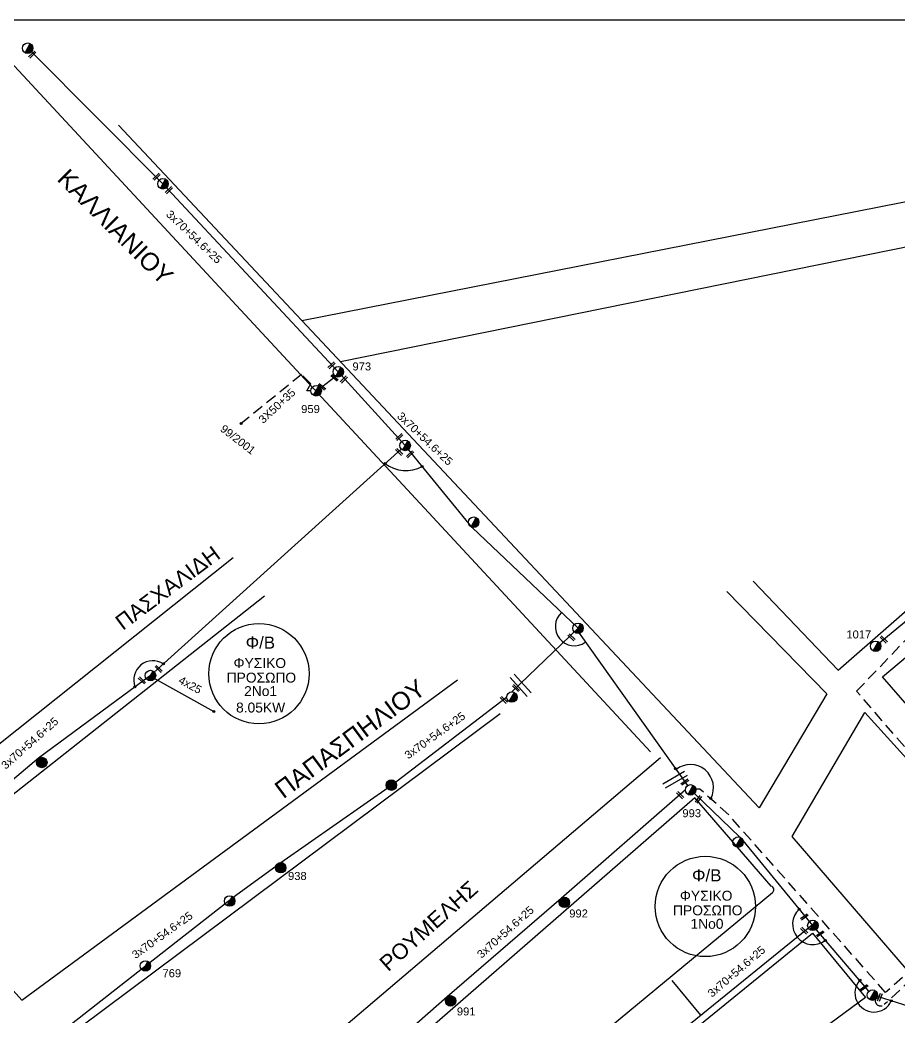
# Model space of a CAD drawing. Header units: millimetres. Extents: x -2449 to 9266, y 48 to 3905.
# Drawn here: x 8177.7 to 8375.5, y 3663.2 to 3887.4 of the extents above; entities that cross this region are included whole.
import ezdxf
from ezdxf.enums import TextEntityAlignment as Align

# ---------------------------------------------------------------- set-up
doc = ezdxf.new("R2010")
doc.units = ezdxf.units.MM
doc.linetypes.add('DASHED', pattern=[19.05, 12.7, -6.35])
for name, color, linetype in [('Άγνωστα', 7, 'Continuous'), ('Επιγραφές - Σχήματα', 7, 'Continuous'), ('Μηχανική τομή', 7, 'Continuous'), ('Στύλος Ξύλινος', 7, 'Continuous'), ('Στύλος Ξύλινος @ 1', 7, 'Continuous'), ('Στύλος ΦΜ', 7, 'Continuous'), ('Στύλος ΦΜ @ 1', 7, 'Continuous'), ('Συνδέσεις', 7, 'Continuous'), ('Συνεστραμμένα ΧΤ   3x70+54.6+25 AL', 7, 'SYN_LINE'), ('Τομή', 7, 'Continuous'), ('Υπόβαθρο ΔΕΗ', 7, 'Continuous'), ('Υπόγεια Καλώδια Δικτύου ΧΤ   .075', 7, 'DASHED')]:
    doc.layers.add(name, color=color, linetype=linetype)
doc.styles.add('ar', font='arial.ttf')
doc.styles.add('arial', font='arial.ttf')
doc.styles.get("Standard").update_dxf_attribs({"font": 'arial.ttf'})
doc.linetypes.add('SYN_LINE', pattern='A,0.5,-0.0001,["/\\/\\/\\/",Standard,S=0.1,R=0,X=0,Y=-0.05],-0.25', length=0.7501)

# ---------------------------------------------------------------- blocks, each defined once
blk = doc.blocks.new('ΥΠΑΡΧΩΝ ΤΣΙΜΕΝΤΕΝΙΟΣ ΣΤΥΛΟΣ')
at = {"layer": 'Στύλος ΦΜ'}
blk.add_hatch(color=7, dxfattribs=at).paths.add_polyline_path([(-1.29, -2.28, 0.574793), (2.62, 0, 0.268822), (1.3, 2.27)])
at = {"layer": 'Στύλος ΦΜ', "color": 7}
blk.add_line((-1.29, -2.28), (1.3, 2.27), dxfattribs=at)
blk.add_circle((0, 0), 2.62, dxfattribs=at)
at = {"layer": 'Στύλος ΦΜ', "flags": 4}
for tag, p in [('ΑΡΙΘΜΟΣ', (-4.68, 8.05)), ('ΤΥΠΟΣ', (-4.91, 3.03))]:
    blk.add_attdef(tag, p, '', height=4, dxfattribs=at)
blk = doc.blocks.new('ΥΠΑΡΧΩΝ ΞΥΛΙΝΟΣ ΣΤΥΛΟΣ')
at = {"layer": 'Στύλος Ξύλινος'}
h = blk.add_hatch(color=7, dxfattribs=at)
h.paths.add_polyline_path([(-2.62, 0, 0.270008), (-1.29, -2.28), (1.3, 2.27, 0.576266)])
h.paths.add_polyline_path([(-1.29, -2.28, 0.574793), (2.62, 0, 0.268822), (1.3, 2.27)])
at = {"layer": 'Στύλος Ξύλινος', "color": 7}
blk.add_line((-1.29, -2.28), (1.3, 2.27), dxfattribs=at)
blk.add_circle((0, 0), 2.62, dxfattribs=at)
at = {"layer": 'Στύλος Ξύλινος', "flags": 4}
for tag, p in [('ΑΡΙΘΜΟΣ', (-4.91, 8.6)), ('ΤΥΠΟΣ', (-4.85, 3.39))]:
    blk.add_attdef(tag, p, '', height=4, dxfattribs=at)
blk = doc.blocks.new('ΤΟΜΗ')
at = {"layer": 'Τομή', "ltscale": 40}
for p, q in [((-5.68, 0), (5.68, 0)), ((5.68, -2.33), (-5.68, -2.33))]:
    blk.add_line(p, q, dxfattribs=at)
blk = doc.blocks.new('_ΣΥΝΔΕΣΗ')
at = {"layer": 'Συνδέσεις', "linetype": 'SYN_LINE', "ltscale": 40}
blk.add_hatch(color=256, dxfattribs=at).paths.add_polyline_path([(0.5, -0.01, 1), (-0.5, -0.01, 1)])
at = {"layer": 'Συνδέσεις'}
blk.add_circle((0, -0.01), 0.5, dxfattribs=at)
blk = doc.blocks.new('ΜΗΧΑΝΙΚΗ ΤΟΜΗ')
at = {"layer": 'Μηχανική τομή', "ltscale": 40}
for p, q in [((-1.89, 0.78), (1.89, 0.78)), ((1.89, 0), (-1.89, 0))]:
    blk.add_line(p, q, dxfattribs=at)

msp = doc.modelspace()

# ---------------------------------------------------------------- linework, layer by layer
at = {"layer": 'Άγνωστα', "color": 6, "linetype": 'SYN_LINE', "ltscale": 8}
msp.add_lwpolyline([(8249.53, 3807.8), (8244.6, 3804.05)], dxfattribs=at)
at = {"layer": 'Άγνωστα', "color": 6, "linetype": 'DASHED', "ltscale": 0.2}
msp.add_lwpolyline([(8243.14, 3804), (8242.25, 3804), (8243.09, 3805.56), (8241.05, 3807.66), (8227.46, 3796.62)], dxfattribs=at)
at = {"layer": 'Άγνωστα', "color": 6, "linetype": 'SYN_LINE', "ltscale": 20}
for points in [[(8288.36, 3736.3), (8303.25, 3750.59)], [(8303.53, 3749.45), (8327.91, 3715.2)]]:
    msp.add_lwpolyline(points, dxfattribs=at)
at = {"layer": 'Άγνωστα', "color": 27, "linetype": 'SYN_LINE', "ltscale": 15}
msp.add_lwpolyline([(8339.65, 3703.6), (8329.44, 3713.43)], dxfattribs=at)
at = {"layer": 'Άγνωστα', "color": 27, "linetype": 'SYN_LINE', "ltscale": 20}
for points in [[(8368.73, 3668.99), (8356.11, 3683.77), (8340.39, 3702.83)], [(8369.5, 3668.09), (8369.5, 3668.09)]]:
    msp.add_lwpolyline(points, dxfattribs=at)
at = {"layer": 'Άγνωστα', "color": 27, "linetype": 'SYN_LINE', "ltscale": 10}
msp.add_lwpolyline([(8380.59, 3664.66), (8370.62, 3667.75)], dxfattribs=at)
at = {"layer": 'Επιγραφές - Σχήματα', "color": 6, "linetype": 'SYN_LINE', "ltscale": 20}
msp.add_line((8207.38, 3739.58), (8221.31, 3731.88), dxfattribs=at)
at = {"layer": 'Επιγραφές - Σχήματα'}
msp.add_lwpolyline([(7022.92, 3887.4), (9025.82, 3887.4), (9025.82, 2893.51), (7022.92, 2893.51)], close=True, dxfattribs=at)
at = {"layer": 'Επιγραφές - Σχήματα', "color": 202}
for centre in [(8231.44, 3740.36), (8331.9, 3688.02)]:
    msp.add_circle(centre, 11.28, dxfattribs=at)
at = {"layer": 'Επιγραφές - Σχήματα', "linetype": 'Continuous', "ltscale": 0.2}
for centre, radius, start, end in [((8264.5, 3793.85), 7.79, 232.8795, 298.3598), ((8302.42, 3750.96), 4.29, 131.9897, 305.2261), ((8207.61, 3738.94), 4.35, 57.2768, 200.2453), ((8328.53, 3714.73), 5.2, 332.301, 128.0192), ((8356.14, 3684.04), 4.6, 132.65, 306.8197), ((8369.86, 3668.55), 4.28, 137.5093, 335.5284)]:
    msp.add_arc(centre, radius, start, end, dxfattribs=at)
at = {"layer": 'Συνεστραμμένα ΧΤ   3x70+54.6+25 AL', "color": 6, "linetype": 'SYN_LINE', "ltscale": 20}
for points in [[(8303.25, 3750.59), (8279.46, 3773.26), (8264.34, 3791.7), (8249.3, 3808.26), (8209.85, 3850.55), (8180.23, 3880.2)], [(8263.47, 3790.9), (8207.03, 3739.96), (8181.87, 3721.35), (8152.42, 3696.59)]]:
    msp.add_lwpolyline(points, dxfattribs=at)
at = {"layer": 'Συνεστραμμένα ΧΤ   3x70+54.6+25 AL', "color": 5, "linetype": 'SYN_LINE', "ltscale": 20}
msp.add_lwpolyline([(8430.39, 3790.59), (8400.98, 3771.86), (8371.14, 3747.29)], dxfattribs=at)
at = {"layer": 'Συνεστραμμένα ΧΤ   3x70+54.6+25 AL', "color": 151, "linetype": 'SYN_LINE', "ltscale": 20}
for points in [[(8261.24, 3715.31), (8287.18, 3735.12)], [(8236.35, 3697.91), (8261.24, 3715.31)], [(8191.05, 3636), (8189.27, 3661.63), (8205.89, 3674.65), (8224.52, 3689.25), (8225.1, 3689.67)]]:
    msp.add_lwpolyline(points, dxfattribs=at)
at = {"layer": 'Συνεστραμμένα ΧΤ   3x70+54.6+25 AL', "color": 27, "linetype": 'SYN_LINE', "ltscale": 20}
for points in [[(8327.41, 3714.25), (8299.42, 3689.83), (8273.8, 3667.68), (8248.95, 3645.92), (8221.26, 3621.23)], [(8236.81, 3586.64), (8263.39, 3609.91), (8291.46, 3633.32), (8324.55, 3658.51), (8356.37, 3684.23)]]:
    msp.add_lwpolyline(points, dxfattribs=at)
at = {"layer": 'Συνεστραμμένα ΧΤ   3x70+54.6+25 AL', "color": 151, "linetype": 'SYN_LINE', "ltscale": 10}
msp.add_lwpolyline([(8225.67, 3690.09), (8235.23, 3697.09)], dxfattribs=at)
at = {"layer": 'Υπόβαθρο ΔΕΗ'}
for points in [[(8241.08, 3819.81), (8380.58, 3847.27), (8412.96, 3885.07)], [(8319.59, 3722.8), (8171.57, 3882.19)], [(8336.75, 3758.89), (8359.28, 3735.88), (8344.05, 3710.21), (8199.82, 3863.73)], [(8342.68, 3761.17), (8361.79, 3741.19), (8423.8, 3795.39), (8384.41, 3837.8), (8249.8, 3810.53)], [(8405.23, 3701.28), (8371.77, 3739.63), (8429.89, 3788.44), (8461.47, 3756.29), (8405.23, 3701.28)], [(8172.51, 3777.68), (8121.1, 3729.72), (8145.92, 3703.11), (8225.66, 3766.54)], [(8232.69, 3757.77), (8152.87, 3694.93), (8178.09, 3666.96), (8276.1, 3738.98)], [(8400.44, 3695.63), (8377.16, 3673.93), (8351.43, 3703.73), (8367.81, 3731.67), (8400.44, 3695.63)], [(8285.73, 3731.35), (8191.28, 3660.9), (8192.73, 3651.26), (8212.78, 3628.87), (8321.78, 3721.56)], [(8245.77, 3592.37), (8356.01, 3682.05), (8367.97, 3667.53), (8328.43, 3638.41)], [(8330.86, 3663.6), (8324.46, 3671.37)]]:
    msp.add_lwpolyline(points, dxfattribs=at)
msp.add_lwpolyline([(8221.75, 3618.64), (8237.68, 3600.79), (8347.01, 3691.14, 0.582671), (8346.75, 3692.58), (8329.52, 3712.47), (8221.75, 3618.64)], format="xyb", dxfattribs=at)
at = {"layer": 'Υπόγεια Καλώδια Δικτύου ΧΤ   .075', "color": 5, "linetype": 'DASHED', "ltscale": 0.2}
msp.add_lwpolyline([(8396.8, 3695.02), (8399.07, 3692.71), (8401.63, 3695.23), (8365.94, 3736.44), (8377.31, 3748.32), (8378.36, 3747.31)], dxfattribs=at)
at = {"layer": 'Υπόγεια Καλώδια Δικτύου ΧΤ   .075', "color": 6, "linetype": 'DASHED', "ltscale": 0.2}
msp.add_lwpolyline([(8391.26, 3689.59), (8393.31, 3687.28), (8372.47, 3668.67), (8337.16, 3708.64), (8330.64, 3714.44), (8329.75, 3714.44)], dxfattribs=at)
at = {"layer": 'Υπόγεια Καλώδια Δικτύου ΧΤ   .075', "color": 27, "linetype": 'DASHED', "ltscale": 0.2}
msp.add_lwpolyline([(8392.25, 3690.56), (8395.24, 3687.31), (8372.18, 3665.98, -0.723854), (8370.14, 3667.11, -21.055803)], format="xyb", dxfattribs=at)

# ---------------------------------------------------------------- block references
at = {"layer": 'Μηχανική τομή'}
for p, xscale, yscale, zscale, rotation in [((8180.56, 3879.47), 0.5000000000000139, 0.5000000000000139, 0.5000000000000139, 43.27018991960419), ((8208.55, 3851.98), 0.5000000000000139, 0.5000000000000139, 0.5000000000000139, 43.27018991960419), ((8211.32, 3848.97), 0.5000000000000139, 0.5000000000000139, 0.5000000000000139, 43.27018991960419), ((8247.92, 3809.58), 0.5000000000000139, 0.5000000000000139, 0.5000000000000139, 43.27018991960419), ((8248.56, 3807.06), 0.5000000000000262, 0.5000000000000262, 0.5000000000000262, 139.4827169900348), ((8245.75, 3805.03), 0.5000000000000262, 0.5000000000000262, 0.5000000000000262, 139.4827169900348), ((8250.68, 3806.39), 0.5000000000000139, 0.5000000000000139, 0.5000000000000139, 43.27018991960419), ((8263.17, 3793.47), 0.5000000000000139, 0.5000000000000139, 0.5000000000000139, 43.27018991960419), ((8262.85, 3790.1), 0.4999999999999819, 0.4999999999999819, 0.4999999999999819, 315.9969104892508), ((8265.58, 3789.59), 0.5000000000000139, 0.5000000000000139, 0.5000000000000139, 43.27018991960419), ((8301.65, 3748.41), 0.4999999999999819, 0.4999999999999819, 0.4999999999999819, 315.9969104892508), ((8371.91, 3747.92), 0.4999999999999819, 0.4999999999999819, 0.4999999999999819, 315.9969104892508), ((8208.75, 3741.3), 0.4999999999999819, 0.4999999999999819, 0.4999999999999819, 315.9969104892508), ((8204.98, 3738.72), 0.4999999999999819, 0.4999999999999819, 0.4999999999999819, 315.9969104892508), ((8289.15, 3737), 0.4999999999999819, 0.4999999999999819, 0.4999999999999819, 315.9969104892508), ((8286.41, 3734.33), 0.4999999999999819, 0.4999999999999819, 0.4999999999999819, 315.9969104892508), ((8327.4, 3715.85), 0.5000000000000369, 0.5000000000000369, 0.5000000000000369, 34.77418454058746), ((8326.09, 3712.92), 0.4999999999999819, 0.4999999999999819, 0.4999999999999819, 315.9969104892508), ((8330.52, 3712), 0.5000000000000342, 0.5000000000000342, 0.5000000000000342, 54.42519783858623), ((8354.29, 3685.5), 0.5000000000000369, 0.5000000000000369, 0.5000000000000369, 34.77418454058746), ((8354.01, 3682.44), 0.4999999999999819, 0.4999999999999819, 0.4999999999999819, 315.9969104892508), ((8357.88, 3681.7), 0.5000000000000369, 0.5000000000000369, 0.5000000000000369, 34.77418454058746), ((8367.77, 3669.6), 0.5000000000000369, 0.5000000000000369, 0.5000000000000369, 34.77418454058746), ((8371.34, 3667.52), 0.5000000000000482, 0.5000000000000482, 0.5000000000000482, 69.7619607251883)]:
    msp.add_blockref('ΜΗΧΑΝΙΚΗ ΤΟΜΗ', p, dxfattribs=dict(at, xscale=xscale, yscale=yscale, zscale=zscale, rotation=rotation))
at = {"layer": 'Στύλος Ξύλινος @ 1', "ltscale": 40, "xscale": 0.4499999999998181, "yscale": 0.4499999999998181, "zscale": 0.4499999999998181}
for p in [(8182.57, 3720.4), (8261.24, 3715.31)]:
    msp.add_blockref('ΥΠΑΡΧΩΝ ΞΥΛΙΝΟΣ ΣΤΥΛΟΣ', p, dxfattribs=at)
at = {"layer": 'Στύλος Ξύλινος @ 1', "ltscale": 40}
ref = msp.add_blockref('ΥΠΑΡΧΩΝ ΞΥΛΙΝΟΣ ΣΤΥΛΟΣ', (8236.35, 3696.73), dxfattribs=dict(at, xscale=0.4499999999998181, yscale=0.4499999999998181, zscale=0.4499999999998181))
ref.add_attrib('ΑΡΙΘΜΟΣ', '938', (8237.99, 3693.98), dxfattribs={"layer": 'Στύλος Ξύλινος', "height": 1.8, "flags": 4})
ref = msp.add_blockref('ΥΠΑΡΧΩΝ ΞΥΛΙΝΟΣ ΣΤΥΛΟΣ', (8300.19, 3688.94), dxfattribs=dict(at, xscale=0.4499999999998181, yscale=0.4499999999998181, zscale=0.4499999999998181))
ref.add_attrib('ΑΡΙΘΜΟΣ', '992', (8301.28, 3685.55), dxfattribs={"layer": 'Στύλος Ξύλινος', "height": 1.8, "flags": 4})
ref = msp.add_blockref('ΥΠΑΡΧΩΝ ΞΥΛΙΝΟΣ ΣΤΥΛΟΣ', (8274.57, 3666.79), dxfattribs=dict(at, xscale=0.4499999999998181, yscale=0.4499999999998181, zscale=0.4499999999998181))
ref.add_attrib('ΑΡΙΘΜΟΣ', '991', (8275.99, 3663.52), dxfattribs={"layer": 'Στύλος Ξύλινος', "height": 1.8, "flags": 4})
at = {"layer": 'Στύλος ΦΜ @ 1', "ltscale": 40, "xscale": 0.4499999999998181, "yscale": 0.4499999999998181, "zscale": 0.4499999999998181}
for p in [(8179.4, 3881.04), (8209.85, 3850.55), (8264.34, 3791.7), (8279.77, 3774.44), (8303.25, 3750.59), (8207.03, 3739.96), (8288.36, 3735.12), (8339.27, 3702.49), (8224.85, 3689.25), (8356.1, 3683.77), (8369.5, 3668.09)]:
    msp.add_blockref('ΥΠΑΡΧΩΝ ΤΣΙΜΕΝΤΕΝΙΟΣ ΣΤΥΛΟΣ', p, dxfattribs=at)
at = {"layer": 'Στύλος ΦΜ @ 1', "ltscale": 40}
ref = msp.add_blockref('ΥΠΑΡΧΩΝ ΤΣΙΜΕΝΤΕΝΙΟΣ ΣΤΥΛΟΣ', (8249.3, 3808.27), dxfattribs=dict(at, xscale=0.4499999999998181, yscale=0.4499999999998181, zscale=0.4499999999998181))
ref.add_attrib('ΤΥΠΟΣ', '973', (8252.49, 3808.57), dxfattribs={"layer": 'Στύλος ΦΜ', "height": 1.8, "flags": 4})
ref = msp.add_blockref('ΥΠΑΡΧΩΝ ΤΣΙΜΕΝΤΕΝΙΟΣ ΣΤΥΛΟΣ', (8244.32, 3804), dxfattribs=dict(at, xscale=0.4499999999998181, yscale=0.4499999999998181, zscale=0.4499999999998181))
ref.add_attrib('ΑΡΙΘΜΟΣ', '959', (8240.95, 3798.99), dxfattribs={"layer": 'Στύλος ΦΜ', "height": 1.8, "flags": 4})
ref = msp.add_blockref('ΥΠΑΡΧΩΝ ΤΣΙΜΕΝΤΕΝΙΟΣ ΣΤΥΛΟΣ', (8370.24, 3746.54), dxfattribs=dict(at, xscale=0.4499999999998181, yscale=0.4499999999998181, zscale=0.4499999999998181))
ref.add_attrib('ΤΥΠΟΣ', '1017', (8363.64, 3748.3), dxfattribs={"layer": 'Στύλος ΦΜ', "height": 1.8, "flags": 4})
ref = msp.add_blockref('ΥΠΑΡΧΩΝ ΤΣΙΜΕΝΤΕΝΙΟΣ ΣΤΥΛΟΣ', (8328.59, 3714.25), dxfattribs=dict(at, xscale=0.4499999999998181, yscale=0.4499999999998181, zscale=0.4499999999998181))
ref.add_attrib('ΤΥΠΟΣ', '993', (8326.74, 3708.1), dxfattribs={"layer": 'Στύλος ΦΜ', "height": 1.8, "flags": 4})
ref = msp.add_blockref('ΥΠΑΡΧΩΝ ΤΣΙΜΕΝΤΕΝΙΟΣ ΣΤΥΛΟΣ', (8205.89, 3674.65), dxfattribs=dict(at, xscale=0.4499999999998181, yscale=0.4499999999998181, zscale=0.4499999999998181))
ref.add_attrib('ΑΡΙΘΜΟΣ', '769', (8209.74, 3672.11), dxfattribs={"layer": 'Στύλος ΦΜ', "height": 1.8, "flags": 4})
at = {"layer": 'Συνδέσεις', "xscale": 0.4500000000000455, "yscale": 0.4500000000000455, "zscale": 0.4500000000000455}
for p in [(8227.47, 3796.62), (8259.84, 3787.62), (8268.2, 3787), (8209.97, 3742.6), (8203.54, 3737.44), (8221.31, 3731.89), (8325.2, 3719.01), (8333.14, 3712.32), (8353.03, 3687.43), (8358.9, 3680.37), (8366.7, 3671.44), (8373.75, 3666.78)]:
    msp.add_blockref('_ΣΥΝΔΕΣΗ', p, dxfattribs=at)
at = {"layer": 'Τομή'}
for p, xscale, yscale, zscale, rotation in [((8289.9, 3737.38), 0.4999999999999931, 0.4999999999999931, 0.4999999999999931, 132.1672494309241), ((8325.35, 3716.03), 0.4999999999999175, 0.4999999999999175, 0.4999999999999175, 210.0340332241977)]:
    msp.add_blockref('ΤΟΜΗ', p, dxfattribs=dict(at, xscale=xscale, yscale=yscale, zscale=zscale, rotation=rotation))

# ---------------------------------------------------------------- texts
at = {"layer": 'Άγνωστα', "linetype": 'SYN_LINE', "ltscale": 20, "insert": (8231.17, 3797.83), "char_height": 1.8, "width": 69.1904, "attachment_point": 1, "rotation": 42.6666, "style": 'arial'}
msp.add_mtext('3X50+35', dxfattribs=at)
at = {"layer": 'Επιγραφές - Σχήματα', "color": 1, "style": 'ar'}
for s, height, p in [('Φ/Β', 2.719, (8231.77, 3747.42)), ('ΦΥΣΙΚΟ ', 2.224, (8232.07, 3742.77)), ('2No1', 2.224, (8231.82, 3736.46)), ('8.05KW', 2.224, (8231.82, 3732.76)), ('Φ/Β', 2.719, (8332.22, 3695.08)), ('ΦΥΣΙΚΟ ', 2.224, (8332.52, 3690.44)), ('1No0', 2.224, (8332.27, 3684.12))]:
    msp.add_text(s, height=height, dxfattribs=at).set_placement(p, align=Align.MIDDLE)
at = {"layer": 'Επιγραφές - Σχήματα', "width": 157.7424, "attachment_point": 1}
for s, insert, char_height, rotation in [('ΚΑΛΛΙΑΝΙΟΥ', (8188.62, 3854.26), 4, 314.8821), ('\\pt112;ΠΑΣΧΑΛΙΔΗ', (8198.72, 3752.79), 3.5, 36.6245), ('\\pt128;ΠΑΠΑΣΠΗΛΙΟΥ', (8234.54, 3715.31), 4, 36.6245), ('\\pt112;ΡΟΥΜΕΛΗΣ', (8258.2, 3675.83), 3.5, 41.7079)]:
    msp.add_mtext(s, dxfattribs=dict(at, insert=insert, char_height=char_height, rotation=rotation))
at = {"layer": 'Επιγραφές - Σχήματα', "linetype": 'SYN_LINE', "ltscale": 20, "insert": (8223.67, 3796.53), "char_height": 1.8, "width": 69.1904, "attachment_point": 1, "rotation": 322.3027, "style": 'arial'}
msp.add_mtext('99/2001', dxfattribs=at)
at = {"layer": 'Επιγραφές - Σχήματα', "color": 1, "char_height": 2.224, "width": 16.0133, "attachment_point": 1}
for insert in [(8224.18, 3740.6), (8324.63, 3688.26)]:
    msp.add_mtext('ΠΡΟΣΩΠΟ', dxfattribs=dict(at, insert=insert))
at = {"layer": 'Συνεστραμμένα ΧΤ   3x70+54.6+25 AL', "linetype": 'SYN_LINE', "ltscale": 20, "char_height": 1.8, "width": 69.1904, "attachment_point": 1, "style": 'arial'}
for s, insert, rotation in [('3x70+54.6+25', (8211.62, 3844.8), 316.5085), ('3x70+54.6+25', (8263.61, 3799.41), 316.5085), ('4x25', (8214.01, 3739.93), 331.7158), ('3x70+54.6+25', (8263.98, 3722.53), 35.7068), ('3x70+54.6+25', (8173.25, 3720.1), 41.4367), ('3x70+54.6+25', (8202.63, 3677.63), 35.7068), ('3x70+54.6+25', (8280.32, 3677.58), 41.8298), ('3x70+54.6+25', (8332.22, 3668.85), 40.6636)]:
    msp.add_mtext(s, dxfattribs=dict(at, insert=insert, rotation=rotation))

doc.saveas('drawing.dxf')
